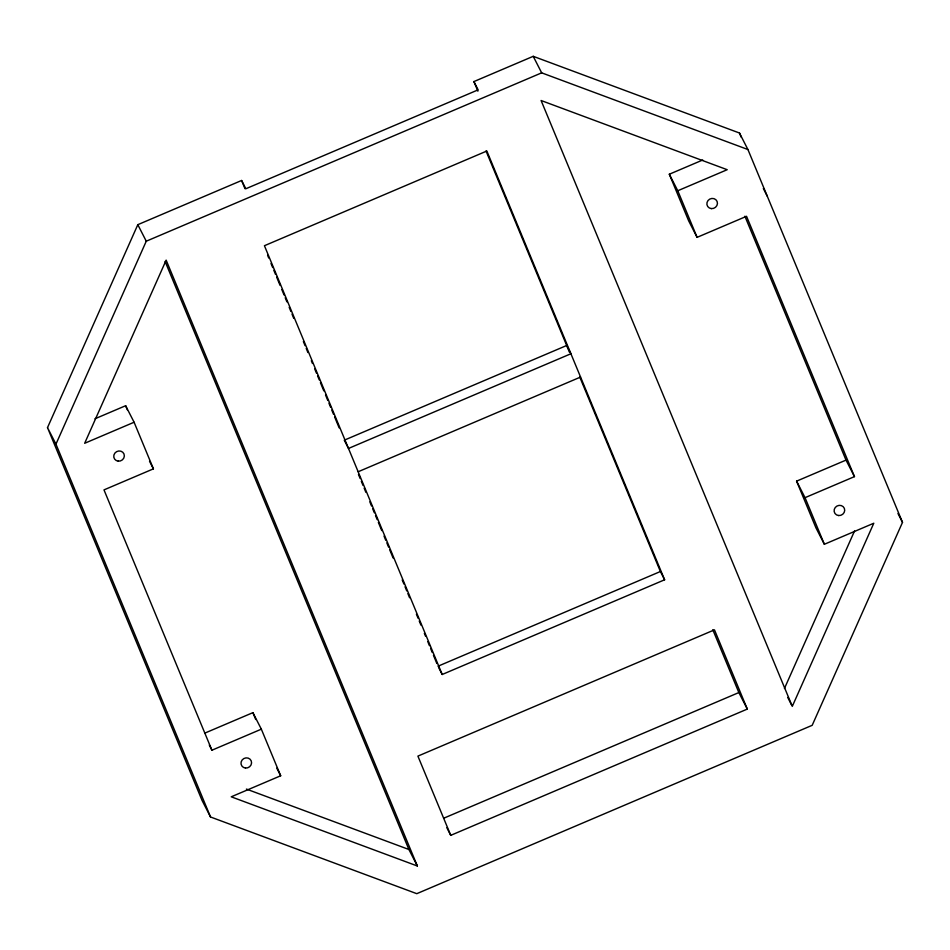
<?xml version="1.0" encoding="UTF-8"?>
<svg xmlns="http://www.w3.org/2000/svg" width="950" height="950" viewBox="0 0 950 950"><rect width="100%" height="100%" fill="white"/><g stroke="black" fill="none" stroke-linecap="round" stroke-linejoin="round"><path stroke-width="1.43" d="M47.5 427.631L137.809 224.687L241.609 180.488L245.836 188.753L478.135 89.846L473.907 81.581L533.223 56.323L739.468 133.012L747.923 149.53L902.5 522.369L812.191 725.313L416.777 893.677L210.532 816.988L202.077 800.47L47.5 427.631L55.955 444.149L210.532 816.988M55.955 444.149L146.264 241.205L541.666 72.841L747.923 149.53M784.439 688.501L854.549 530.955M94.917 418.808L125.638 405.721L134.093 422.239L153.413 468.849L103.989 489.891L211.921 750.215L261.345 729.172L280.678 775.77L231.242 796.812L417.359 866.008L166.155 260.146L84.669 443.282L134.093 422.239M854.466 476.627L846.011 460.109L796.587 481.151L805.042 497.669L854.466 476.627L746.534 216.303L697.098 237.346L688.655 220.828L669.322 174.23L702.727 160.004M669.322 174.23L677.778 190.748L727.201 169.706L541.096 100.51L792.288 706.373L873.786 523.236L824.363 544.279L815.908 527.761L796.587 481.151M358.15 471.758L580.569 377.055M204.808 733.127L252.902 712.654L261.345 729.172M437.986 666.223L660.393 571.52L664.62 579.785L442.213 674.488L438.579 667.411M443.662 818.247L738.851 692.562L747.306 709.08L450.751 835.347L446.844 827.723M246.406 789.082L408.904 849.49L417.359 866.008M763.337 188.504L767.244 196.127M897.952 513.475L902.5 522.369M533.223 56.323L541.666 72.841M787.74 697.478L791.647 705.102M137.809 224.687L146.264 241.205M149.518 461.225L153.413 468.849M276.771 768.146L280.678 775.77M209.321 745.133L211.921 750.215M739.468 133.012L741.166 137.121M744.895 216.232L846.011 460.109M677.778 190.748L697.098 237.346M805.042 497.669L824.363 544.279M747.306 709.08L714.459 629.85L417.905 756.117L450.751 835.347M712.797 629.719L738.851 692.562M473.907 81.581L477.886 91.176M664.62 579.785L486.851 151.014L264.433 245.717L442.213 674.488M486.032 150.979L569.525 352.343M579.749 377.008L660.393 571.52M241.609 180.488L245.017 188.717M267.591 255.265L268.731 258.008M270.999 263.483L272.709 267.591M273.837 270.334L275.548 274.443M276.676 277.186L280.084 285.404M281.794 289.512L284.062 294.987M285.202 297.73L286.9 301.839M289.18 307.325L290.878 311.434M292.018 314.165L293.716 318.274M303.371 341.561L305.081 345.669M306.209 348.412L307.919 352.521M311.327 360.739L312.467 363.482M314.735 368.956L316.433 373.077M317.573 375.808L319.271 379.917M320.411 382.66L323.819 390.878M325.529 394.986L327.798 400.473M328.926 403.204L330.636 407.312M331.776 410.056L333.474 414.164M334.614 416.907L339.15 427.868M358.471 474.454L360.169 478.562M361.309 481.306L363.019 485.414M364.147 488.146L365.857 492.254M369.823 501.849L371.533 505.958M372.673 508.701L374.371 512.81M375.511 515.541L377.209 519.662M378.349 522.393L381.758 530.611M384.026 536.097L385.736 540.206M386.864 542.949L388.574 547.058M389.702 549.789L393.11 558.006M402.206 579.928L403.904 584.036M405.044 586.779L406.742 590.888M407.883 593.631L409.581 597.74M416.397 614.175L418.107 618.284M419.235 621.027L420.945 625.136M424.353 633.353L425.481 636.084M427.761 641.571L429.459 645.679M430.599 648.422L432.298 652.531M433.438 655.262L436.846 663.48M165.098 261.452L408.904 849.49M125.638 405.721L127.347 409.83M252.902 712.654L255.74 719.506M566.687 345.491L344.268 440.194L348.496 448.447L570.914 353.744L566.687 345.491M711.36 208.608A5.379 5.047 -27.1 0 0 717.096 201.424A5.379 5.047 -27.1 0 0 708.011 200.545A5.379 5.047 -27.1 0 0 711.36 208.608M838.613 515.541A5.379 5.047 -27.1 0 0 844.348 508.345A5.379 5.047 -27.1 0 0 835.264 507.466A5.379 5.047 -27.1 0 0 838.613 515.541M245.48 768.039A5.379 5.047 -27.1 0 0 251.216 760.855A5.379 5.047 -27.1 0 0 242.131 759.976A5.379 5.047 -27.1 0 0 245.48 768.039M118.239 461.154A5.379 5.047 -27.1 0 0 123.987 453.957A5.379 5.047 -27.1 0 0 114.903 453.079A5.379 5.047 -27.1 0 0 118.239 461.154"/></g></svg>
